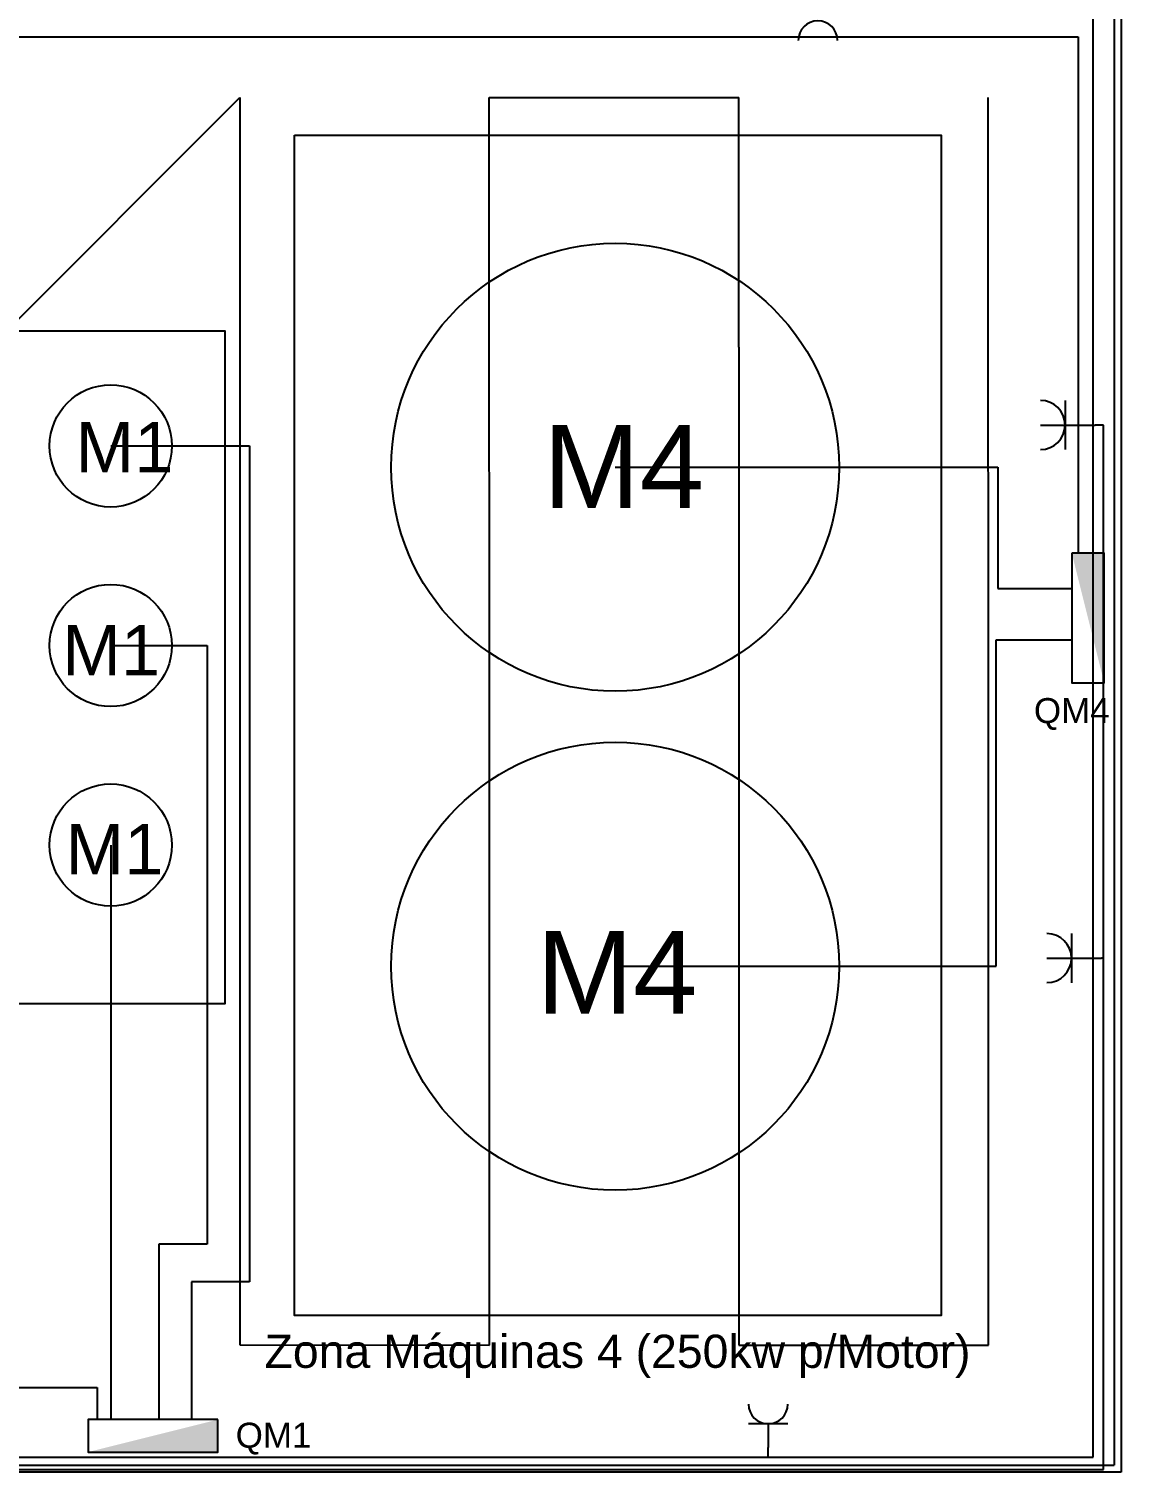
# Model space of a CAD drawing. Header units: millimetres. Extents: x 1250 to 123363, y -1319 to 61624.
# Drawn here: x 69540 to 91430, y 1261 to 30188 of the extents above; entities that cross this region are included whole.
import ezdxf

# ---------------------------------------------------------------- set-up
doc = ezdxf.new("R2010")
doc.units = ezdxf.units.MM
for name, color, linetype in [('Iluminacao', 50, 'Continuous'), ('Motores', 7, 'Continuous'), ('Planta', 7, 'Continuous'), ('Tomadas', 10, 'Continuous')]:
    doc.layers.add(name, color=color, linetype=linetype)
doc.styles.get("Standard").update_dxf_attribs({"font": 'arial.ttf'})

msp = doc.modelspace()

# ---------------------------------------------------------------- linework, layer by layer
at = {"layer": 'Iluminacao', "color": 3}
for p, q in [((68768, 23812, -163), (73767, 28813, -163)), ((73767, 28813, -163), (73767, 23812, -163)), ((78768, 28811, -163), (83768, 28810, -163)), ((78768, 23810, -163), (78768, 28811, -163)), ((83768, 23809, -163), (83768, 28810, -163)), ((88767, 23810, -163), (88767, 28810, -163)), ((73767, 23812, -163), (73769, 18811, -163)), ((78770, 18809, -163), (78768, 23810, -163)), ((83768, 23809, -163), (83770, 18808, -163)), ((88769, 18808, -163), (88767, 23810, -163)), ((73769, 18811, -163), (73769, 13810, -163)), ((78770, 13808, -163), (78770, 18809, -163)), ((83770, 18808, -163), (83770, 13808, -163)), ((88769, 13808, -163), (88769, 18808, -163)), ((73769, 13810, -163), (73768, 8812, -163)), ((78770, 8810, -163), (78770, 13808, -163)), ((83770, 13808, -163), (83769, 8809, -163)), ((88769, 8809, -163), (88769, 13808, -163)), ((73768, 8812, -163), (73768, 3811, -163)), ((78769, 3809, -163), (78770, 8810, -163)), ((83769, 8809, -163), (83769, 3808, -163)), ((88769, 3808, -163), (88769, 8809, -163)), ((73768, 3811, -163), (78769, 3809, -163)), ((83769, 3808, -163), (88769, 3808, -163))]:
    msp.add_line(p, q, dxfattribs=at)
at = {"layer": 'Motores', "color": 6}
for p, q in [((67291, 30027), (90568, 30027)), ((90568, 30027), (90568, 19680)), ((66718, 2959), (70910, 2959)), ((70910, 2959), (70910, 2314))]:
    msp.add_line(p, q, dxfattribs=at)
at = {"layer": 'Motores', "color": 30, "true_color": 0xf8991e}
for p, q in [((71180, 21829), (73963, 21829)), ((73963, 21829), (73963, 5077)), ((71180, 17829), (73114, 17829)), ((73114, 17829), (73114, 5831)), ((71180, 13829), (71180, 2314)), ((73114, 5831), (72143, 5831)), ((72143, 5831), (72143, 2314)), ((73963, 5077), (72802, 5077)), ((72802, 5077), (72802, 2314))]:
    msp.add_line(p, q, dxfattribs=at)
at = {"layer": 'Motores', "color": 152, "true_color": 0x2776bb}
for p, q in [((81290, 21401), (88958, 21401)), ((88958, 21401), (88958, 18974)), ((88958, 18974), (90442, 18974)), ((88925, 11401), (88925, 17940)), ((88925, 17940), (90442, 17940)), ((81290, 11401), (88925, 11401))]:
    msp.add_line(p, q, dxfattribs=at)
at = {"layer": 'Motores'}
for points in [[(74861, 28054), (87826, 28054), (87826, 4401), (74861, 4401)], [(69010, 24134), (73465, 24134), (73465, 10647), (69010, 10647)]]:
    msp.add_lwpolyline(points, close=True, dxfattribs=at)
at = {"layer": 'Motores', "color": 2, "elevation": 0}
for points in [[(90442, 19680), (90442, 17078), (91092, 17078), (91092, 19680)], [(73327, 2314), (70725, 2314), (70725, 1664), (73327, 1664)]]:
    msp.add_lwpolyline(points, close=True, dxfattribs=at)
at = {"layer": 'Motores'}
for centre, radius in [((81290, 21401), 4489), ((71180, 21829), 1225), ((71180, 17829), 1225), ((81290, 11401), 4489), ((71180, 13829), 1225)]:
    msp.add_circle(centre, radius, dxfattribs=at)
for points in [[(90442, 19680, 0), (91092, 19680, 0), (91092, 17078, 0)], [(73327, 2314, 0), (73327, 1664, 0), (70725, 1664, 0)]]:
    msp.add_solid(points, dxfattribs=at)
at = {"layer": 'Planta'}
for p, q in [((91430, 41433), (91430, 1261)), ((91290, 31055), (91290, 1401)), ((27489, 1401), (91290, 1401)), ((91430, 1261), (27489, 1261))]:
    msp.add_line(p, q, dxfattribs=at)
at = {"layer": 'Tomadas', "color": 2}
for p, q in [((90869, 23551), (90869, 30942)), ((90869, 13823), (90869, 23551)), ((90869, 1564), (90869, 13823)), ((84356, 1564), (84356, 1752)), ((66861, 1564), (81818, 1564)), ((81818, 1564), (84356, 1564)), ((84356, 1564), (90869, 1564))]:
    msp.add_line(p, q, dxfattribs=at)
at = {"layer": 'Tomadas', "color": 1}
for p, q in [((90308, 22741), (90308, 21756)), ((89815, 22248), (90308, 22248)), ((91076, 22245), (90907, 22248)), ((91076, 21822), (91076, 22245)), ((91076, 11564), (91076, 21822)), ((90436, 12056), (90436, 11071)), ((89944, 11564), (90436, 11564)), ((91076, 11564), (91036, 11564)), ((91076, 11369), (91076, 11564)), ((91076, 9702), (91076, 11369)), ((91076, 7609), (91076, 9702)), ((91076, 1317), (91076, 7609)), ((84750, 2231), (83963, 2231)), ((68222, 1317), (71932, 1317)), ((71932, 1317), (89444, 1317)), ((89444, 1317), (91076, 1317))]:
    msp.add_line(p, q, dxfattribs=at)
at = {"layer": 'Tomadas'}
for p, q in [((90308, 22248), (90907, 22248)), ((90436, 11564), (91036, 11564)), ((84356, 2231), (84356, 1752))]:
    msp.add_line(p, q, dxfattribs=at)
at = {"layer": 'Tomadas', "color": 1}
for centre, radius, start, end in [((85353, 29955), 393, 0, 180), ((89815, 22248), 492, 270, 90), ((89944, 11564), 492, 270, 90), ((84356, 2624), 393, 180, 0)]:
    msp.add_arc(centre, radius, start, end, dxfattribs=at)

# ---------------------------------------------------------------- texts
at = {"layer": 'Motores', "attachment_point": 1}
for s, width, gutter_width, insert, char_height in [('M1', 1860.35, 5055, (70473, 22310), 1011), ('M4', 3058.44, 8310, (79848, 22245), 1662.1), ('M1', 1860.35, 5055, (70207, 18239), 1011), ('\\pxr18.6819;QM4', 3823.81, 2510, (89682, 16775), 502.04), ('M1', 1860.35, 5055, (70273, 14253), 1011), ('M4', 3058.44, 8310, (79715, 12109), 1662.1), ('Zona Máquinas 4 (250kw p/Motor)', 16415.77, 3325, (74263, 4016), 665.09), ('\\pxr18.6819;QM1', 3823.81, 2510, (73684, 2252), 502.04)]:
    msp.add_mtext_dynamic_manual_height_columns(s, width=width, gutter_width=gutter_width, heights=[0], dxfattribs=dict(at, insert=insert, char_height=char_height))

doc.saveas('drawing.dxf')
